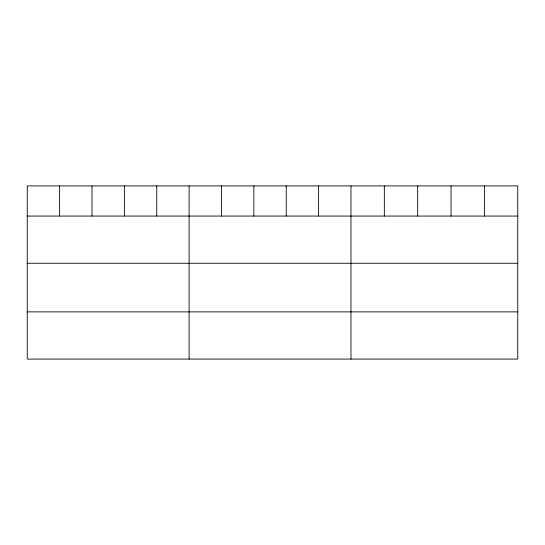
<?xml version="1.0" encoding="UTF-8"?>
<svg xmlns="http://www.w3.org/2000/svg" width="545" height="545" viewBox="0 0 545 545"><rect width="100%" height="100%" fill="white"/><g stroke="black" fill="none" stroke-linecap="round" stroke-linejoin="round"><path stroke-width="0.82" d="M517.75 216.065L517.75 359.08L27.25 359.08L27.25 185.92L517.75 185.92L517.75 216.065L27.25 216.065M27.25 263.262L517.75 263.262M27.25 311.883L517.75 311.883M484.396 185.92L484.396 216.065M451.042 185.92L451.042 216.065M417.688 185.92L417.688 216.065M384.334 185.92L384.334 216.065M350.98 185.92L350.98 359.08M318.607 185.92L318.607 216.065M286.234 185.92L286.234 216.065M253.861 185.92L253.861 216.065M221.488 185.92L221.488 216.065M189.115 185.92L189.115 359.08M156.742 185.92L156.742 216.065M124.369 185.92L124.369 216.065M91.996 185.92L91.996 216.065M59.623 185.92L59.623 216.065"/></g></svg>
